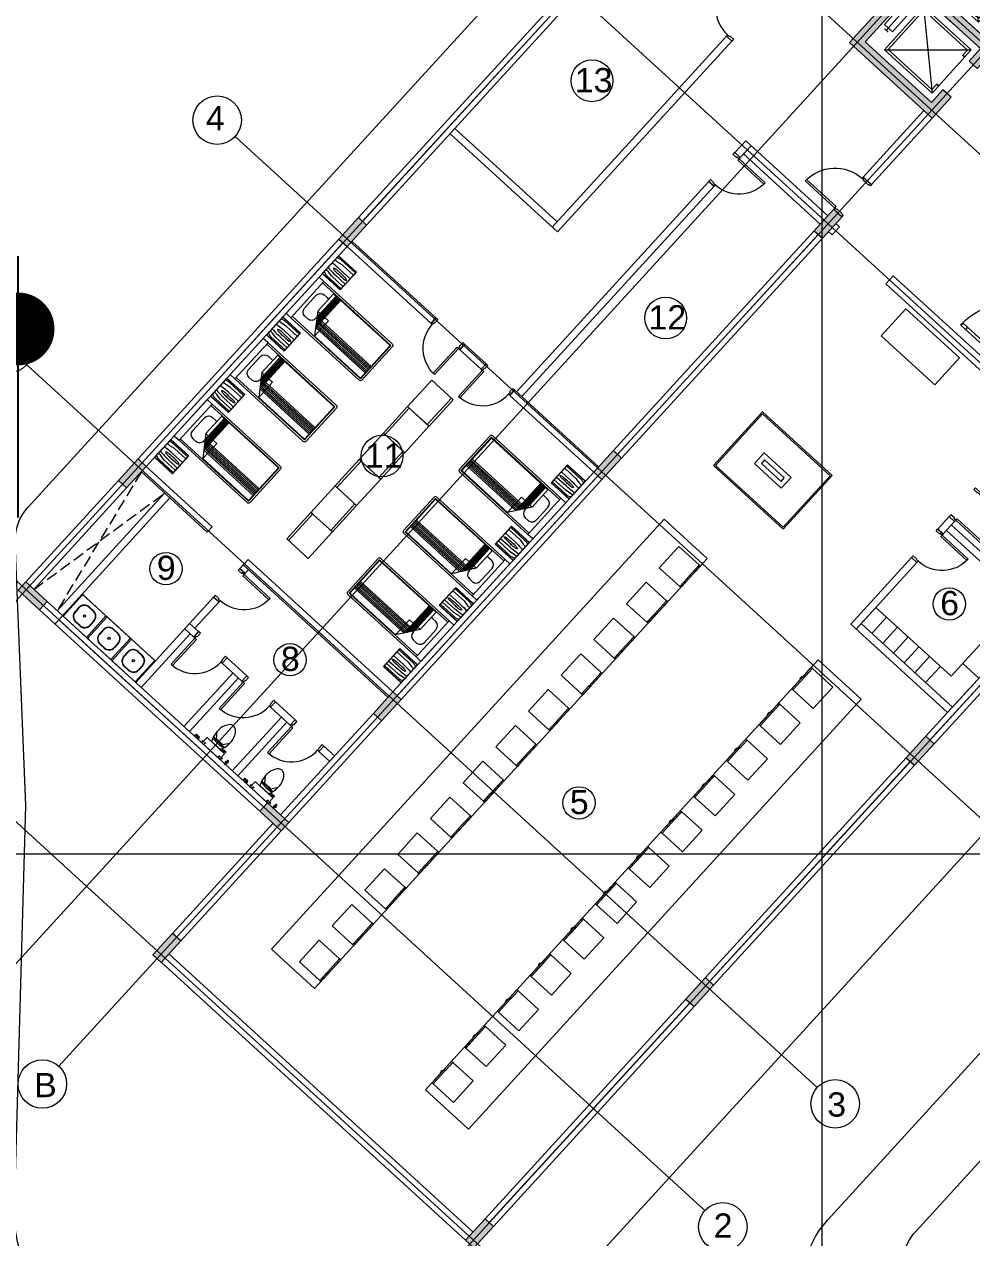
# Model space of a CAD drawing. Header units: metres. Extents: x 750 to 3116, y -341 to 1465.
# Drawn here: x 1552.07 to 1571.61, y -17.05 to 7.97 of the extents above; entities that cross this region are included whole.
import ezdxf
from ezdxf.enums import TextEntityAlignment as Align

# ---------------------------------------------------------------- set-up
doc = ezdxf.new("R2010")
doc.units = ezdxf.units.M
doc.linetypes.add('ACAD_ISO02W100', pattern=[15, 12, -3])
doc.linetypes.add('HIDDEN', pattern=[0.375, 0.25, -0.125])
for name, color, linetype, lineweight in [('A-Door', 254, 'Continuous', 5), ('Bathroom Door', 252, 'Continuous', 5), ('Bathroom fur', 252, 'Continuous', 5), ('Centre Line', 7, 'Continuous', 13), ('Column', 50, 'Continuous', 20), ('Cutout', 153, 'Continuous', 5), ('Door', 253, 'Continuous', 5), ('Furniture', 44, 'Continuous', 5), ('Glass', 254, 'Continuous', 0), ('grid', 252, 'Continuous', 5), ('GUIDE LINE', 7, 'Continuous', 5), ('Hatch', 251, 'Continuous', 5), ('Levels', 252, 'Continuous', 5), ('Main Road', 8, 'Continuous', 25), ('S-DIM', 30, 'Continuous', 13), ('Vehicular Road', 253, 'Continuous', 20), ('Wall ext', 20, 'Continuous', 18)]:
    doc.layers.add(name, color=color, linetype=linetype, lineweight=lineweight)
doc.layers.add('Text', color=7, linetype='Continuous')
doc.styles.get("Standard").update_dxf_attribs({"font": 'arial.ttf'})
doc.styles.add('TEXT-DET', font='simplex.shx', dxfattribs={"width": 0.7})
doc.dimstyles.new('ISO-25', dxfattribs={"dimtxt": 2, "dimasz": 2, "dimexe": 1.25, "dimexo": 0.625, "dimgap": 1.5, "dimtad": 1, "dimtxsty": 'Standard', "dimblk": 'DOT', "dimcen": 1.5, "dimadec": 0, "dimazin": 0, "dimtfac": 1, "dimtmove": 0, "dimatfit": 3, "dimfxl": 0, "dimarcsym": 0})

# ---------------------------------------------------------------- blocks, each defined once
blk = doc.blocks.new('Door 900')
at = {"layer": 'A-Door'}
for points in [[(29934124, 12198491), (29934164, 12198491), (29934164, 12198476), (29934239, 12198476), (29934314, 12198476), (29934314, 12198491), (29934354, 12198491), (29934354, 12198524), (29934239, 12198524), (29934124, 12198524)], [(29934164, 12197672), (29934314, 12197672), (29934314, 12197658), (29934354, 12197658), (29934354, 12197624), (29934239, 12197624), (29934124, 12197624), (29934124, 12197658), (29934164, 12197658)]]:
    blk.add_lwpolyline(points, close=True, dxfattribs=at)
blk.add_lwpolyline([(29935187, 12197658), (29934354, 12197658), (29934354, 12197698), (29935185, 12197698)], dxfattribs=at)
blk.add_arc((29934327, 12197631), 860, 1.7769, 88.2024, dxfattribs=at)
blk = doc.blocks.new('p wc')
at = {"layer": 'Bathroom fur', "ltscale": 0.35}
for p, q in [((29939889, 12241290), (29939956, 12241886)), ((29940602, 12241813), (29939956, 12241886)), ((29940534, 12241217), (29940602, 12241813)), ((29940534, 12241217), (29939889, 12241290))]:
    blk.add_line(p, q, dxfattribs=at)
at = {"layer": 'Bathroom fur'}
for p, q in [((29940332, 12241740), (29940213, 12241753)), ((29940333, 12241748), (29940214, 12241761)), ((29940048, 12241629), (29940034, 12241510)), ((29940056, 12241628), (29940042, 12241509)), ((29940444, 12241463), (29940457, 12241583)), ((29940452, 12241462), (29940465, 12241582)), ((29940166, 12241344), (29940286, 12241330)), ((29940167, 12241352), (29940287, 12241338))]:
    blk.add_line(p, q, dxfattribs=at)
blk.add_circle((29940245, 12241552), 22.5, dxfattribs=at)
for centre, radius, start, end in [((29940197, 12241612), 150, 83.5429, 173.5429), ((29940197, 12241612), 142, 83.5429, 173.5429), ((29940316, 12241599), 142, 353.5429, 83.5429), ((29940316, 12241599), 150, 353.5429, 83.5429), ((29940183, 12241493), 150, 173.5429, 263.5429), ((29940183, 12241493), 142, 173.5429, 263.5429), ((29940302, 12241479), 150, 263.5429, 353.5429), ((29940302, 12241479), 142, 263.5429, 353.5429)]:
    blk.add_arc(centre, radius, start, end, dxfattribs=at)
blk = doc.blocks.new('Water Closet')
at = {"layer": 'Bathroom fur', "linetype": 'Continuous', "lineweight": -3}
for p, q in [((1886.331, 447.871), (1886.35, 447.871)), ((1886.331, 447.851), (1886.35, 447.851)), ((1886.364, 447.861), (1886.346, 447.861)), ((1886.364, 447.861), (1886.349, 447.87)), ((1886.364, 447.861), (1886.349, 447.853)), ((1886.364, 447.861), (1886.355, 447.877)), ((1886.364, 447.861), (1886.355, 447.846)), ((1886.364, 447.861), (1886.364, 447.879)), ((1886.364, 447.861), (1886.364, 447.879)), ((1886.364, 447.861), (1886.364, 447.879)), ((1886.364, 447.861), (1886.364, 447.879)), ((1886.364, 447.861), (1886.364, 447.879)), ((1886.364, 447.861), (1886.364, 447.879)), ((1886.364, 447.861), (1886.364, 447.879)), ((1886.364, 447.861), (1886.364, 447.879)), ((1886.364, 447.861), (1886.364, 447.879)), ((1886.364, 447.861), (1886.364, 447.879)), ((1886.364, 447.861), (1886.364, 447.879)), ((1886.364, 447.861), (1886.364, 447.879)), ((1886.364, 447.861), (1886.373, 447.877)), ((1886.364, 447.861), (1886.379, 447.87)), ((1886.364, 447.861), (1886.381, 447.861)), ((1886.364, 447.861), (1886.379, 447.853)), ((1886.364, 447.861), (1886.373, 447.846)), ((1886.364, 447.861), (1886.364, 447.844)), ((1886.378, 447.871), (1886.416, 447.871)), ((1886.378, 447.851), (1886.416, 447.851)), ((1886.416, 447.851), (1886.416, 447.871))]:
    blk.add_line(p, q, dxfattribs=at)
at = {"layer": 'Bathroom fur', "linetype": 'ByBlock'}
for p, q in [((1886.152, 447.554), (1886.027, 447.644)), ((1886.152, 447.379), (1886.152, 447.554)), ((1886.217, 447.662), (1886.217, 447.713)), ((1886.239, 447.713), (1886.217, 447.713)), ((1886.217, 447.662), (1886.232, 447.625)), ((1886.232, 447.625), (1886.239, 447.625)), ((1886.239, 447.608), (1886.239, 447.713)), ((1886.239, 447.666), (1886.264, 447.666)), ((1886.239, 447.608), (1886.264, 447.608)), ((1886.256, 447.343), (1886.256, 447.59)), ((1886.264, 447.23), (1886.264, 447.703)), ((1886.407, 447.713), (1886.274, 447.713)), ((1886.39, 447.724), (1886.365, 447.724)), ((1886.365, 447.724), (1886.365, 447.715)), ((1886.39, 447.715), (1886.365, 447.715)), ((1886.387, 447.744), (1886.368, 447.744)), ((1886.368, 447.744), (1886.368, 447.724)), ((1886.387, 447.744), (1886.387, 447.724)), ((1886.39, 447.724), (1886.39, 447.715)), ((1886.416, 447.23), (1886.416, 447.703)), ((1886.152, 447.379), (1886.027, 447.288)), ((1886.407, 447.22), (1886.274, 447.22)), ((1886.365, 447.208), (1886.365, 447.218)), ((1886.39, 447.218), (1886.365, 447.218)), ((1886.39, 447.208), (1886.365, 447.208)), ((1886.368, 447.189), (1886.368, 447.208)), ((1886.387, 447.189), (1886.368, 447.189)), ((1886.387, 447.189), (1886.387, 447.208)), ((1886.39, 447.208), (1886.39, 447.218))]:
    blk.add_line(p, q, dxfattribs=at)
at = {"layer": 'Bathroom fur'}
for p, q in [((1886.356, 447.031), (1886.356, 447.081)), ((1886.366, 447.031), (1886.366, 447.081)), ((1886.416, 447.106), (1886.381, 447.106)), ((1886.416, 447.096), (1886.381, 447.096)), ((1886.416, 447.016), (1886.381, 447.016)), ((1886.416, 447.006), (1886.381, 447.006))]:
    blk.add_line(p, q, dxfattribs=at)
at = {"layer": 'Bathroom fur', "linetype": 'Continuous', "lineweight": -3}
blk.add_circle((1886.364, 447.861), 0.0175, dxfattribs=at)
at = {"layer": 'Bathroom fur', "linetype": 'ByBlock'}
for centre in [(1886.378, 447.669), (1886.378, 447.264)]:
    blk.add_circle(centre, 0.0123, dxfattribs=at)
at = {"layer": 'Bathroom fur', "linetype": 'Continuous', "lineweight": -3}
blk.add_arc((1886.331, 447.861), 0.01, 90.002, 270, dxfattribs=at)
at = {"layer": 'Bathroom fur', "linetype": 'ByBlock'}
for centre, radius, start, end in [((1885.835, 447.467), 0.119, 126.3794, 233.6206), ((1886.035, 447.208), 0.446, 109.2942, 127.2549), ((1886.017, 447.095), 0.55, 64.2321, 103.6755), ((1884.672, 447.479), 1.501, 353.4552, 5.5271), ((1885.552, 447.472), 0.65, 345.9276, 13.0204), ((1886.274, 447.703), 0.00987, 90, 180), ((1886.407, 447.703), 0.00987, 0, 90), ((1886.041, 447.728), 0.451, 232.2382, 250.1051), ((1886.017, 447.838), 0.55, 256.3245, 295.7679), ((1886.274, 447.23), 0.00987, 180, 270), ((1886.407, 447.23), 0.00987, 270, 0)]:
    blk.add_arc(centre, radius, start, end, dxfattribs=at)
at = {"layer": 'Bathroom fur'}
for centre, radius, start, end in [((1886.381, 447.081), 0.025, 90, 180), ((1886.381, 447.031), 0.025, 180, 270), ((1886.381, 447.081), 0.015, 90, 180), ((1886.381, 447.031), 0.015, 180, 270)]:
    blk.add_arc(centre, radius, start, end, dxfattribs=at)
at = {"layer": 'Bathroom fur', "style": 'TEXT-DET', "width": 0.6}
blk.add_text('1', height=0.06, dxfattribs=at).set_placement((1886.394, 447.07), align=Align.MIDDLE)
blk = doc.blocks.new('Door1')
at = {"layer": 'Bathroom Door'}
for p, q in [((1900.586, 444.886), (1899.856, 444.886)), ((1900.586, 444.846), (1899.857, 444.846))]:
    blk.add_line(p, q, dxfattribs=at)
for points in [[(1900.736, 444.921), (1900.586, 444.921), (1900.586, 444.886), (1900.636, 444.886), (1900.636, 444.871), (1900.736, 444.871), (1900.736, 444.921)], [(1900.586, 444.886), (1900.586, 444.846)], [(1900.736, 444.121), (1900.586, 444.121), (1900.586, 444.156), (1900.636, 444.156), (1900.636, 444.171), (1900.736, 444.171), (1900.736, 444.121)]]:
    blk.add_lwpolyline(points, dxfattribs=at)
blk.add_arc((1900.586, 444.886), 0.73, 180, 270, dxfattribs=at)
blk = doc.blocks.new('Bed')
at = {"layer": 'Furniture', "linetype": 'Continuous'}
for p, q in [((1878.327, 465.952), (1879.337, 465.952)), ((1878.327, 465.817), (1878.327, 465.952)), ((1879.337, 465.817), (1878.327, 465.817)), ((1878.327, 463.909), (1878.327, 465.817)), ((1878.367, 463.909), (1878.367, 465.817)), ((1879.297, 465.817), (1879.297, 463.909)), ((1879.337, 465.952), (1879.337, 465.817)), ((1879.337, 465.817), (1879.337, 463.909)), ((1878.525, 465.544), (1878.525, 465.624)), ((1878.642, 465.742), (1879.002, 465.742)), ((1879.12, 465.624), (1879.12, 465.544)), ((1878.377, 465.499), (1878.862, 465.499)), ((1878.377, 463.919), (1878.377, 465.499)), ((1878.962, 465.429), (1878.377, 465.429)), ((1878.992, 465.407), (1878.377, 465.407)), ((1879.022, 465.386), (1878.377, 465.386)), ((1879.052, 465.365), (1878.377, 465.365)), ((1879.082, 465.344), (1878.377, 465.344)), ((1879.112, 465.323), (1878.377, 465.323)), ((1879.142, 465.302), (1878.377, 465.302)), ((1878.862, 465.499), (1879.287, 465.199)), ((1878.862, 465.199), (1878.862, 465.499)), ((1878.962, 463.919), (1878.962, 465.429)), ((1879.002, 465.427), (1878.965, 465.427)), ((1878.992, 463.919), (1878.992, 465.407)), ((1879.022, 463.919), (1879.022, 465.386)), ((1879.052, 463.919), (1879.052, 465.365)), ((1879.082, 463.919), (1879.082, 465.344)), ((1879.112, 463.919), (1879.112, 465.323)), ((1879.142, 463.919), (1879.142, 465.302)), ((1879.287, 465.199), (1878.862, 465.199)), ((1879.287, 465.199), (1879.287, 463.919)), ((1879.297, 463.909), (1878.367, 463.909)), ((1879.297, 463.869), (1878.367, 463.869)), ((1879.287, 463.919), (1878.377, 463.919))]:
    blk.add_line(p, q, dxfattribs=at)
for centre, radius, start, end in [((1878.642, 465.624), 0.117, 90, 180), ((1878.642, 465.544), 0.117, 180.0006, 202.5189), ((1879.002, 465.624), 0.117, 360, 90), ((1879.002, 465.544), 0.117, 270, 0), ((1878.367, 463.909), 0.04, 180, 270), ((1879.297, 463.909), 0.04, 270, 0)]:
    blk.add_arc(centre, radius, start, end, dxfattribs=at)
blk = doc.blocks.new('Nightstand')
at = {"layer": 'Furniture'}
for p, q in [((1879.838, 464.54), (1879.838, 464.04)), ((1880.338, 464.54), (1879.838, 464.54)), ((1880.338, 464.04), (1880.338, 464.54)), ((1879.843, 464.535), (1879.843, 464.045)), ((1880.333, 464.535), (1879.843, 464.535)), ((1879.869, 464.442), (1879.871, 464.467)), ((1879.869, 464.045), (1879.869, 464.442)), ((1879.929, 464.358), (1879.951, 464.469)), ((1879.929, 464.045), (1879.929, 464.358)), ((1879.951, 464.469), (1879.951, 464.535)), ((1879.997, 464.32), (1879.991, 464.045)), ((1880.074, 464.444), (1880.068, 464.44)), ((1880.08, 464.44), (1880.074, 464.444)), ((1880.147, 464.32), (1880.147, 464.045)), ((1880.226, 464.469), (1880.226, 464.535)), ((1880.248, 464.358), (1880.226, 464.469)), ((1880.248, 464.045), (1880.248, 464.358)), ((1880.308, 464.442), (1880.305, 464.467)), ((1880.308, 464.045), (1880.308, 464.442)), ((1880.333, 464.045), (1880.333, 464.535)), ((1879.838, 464.04), (1880.338, 464.04)), ((1879.843, 464.045), (1880.333, 464.045)), ((1880.068, 464.081), (1880.074, 464.077)), ((1880.074, 464.077), (1880.08, 464.081))]:
    blk.add_line(p, q, dxfattribs=at)
for centre, radius, start, end in [((1880.021, 464.452), 0.15, 146.5657, 174.2856), ((1881.576, 464.32), 1.578, 174.0179, 180), ((1880.825, 464.399), 0.823, 170.5074, 174.0179), ((1880.715, 464.32), 0.664, 175.5997, 180), ((1880.715, 464.32), 0.664, 180, 184.4003), ((1880.395, 464.345), 0.343, 169.4757, 175.5997), ((1880.197, 464.382), 0.142, 155.8434, 169.4757), ((1879.951, 464.382), 0.142, 10.5243, 24.1566), ((1879.753, 464.345), 0.343, 4.4003, 10.5243), ((1879.433, 464.32), 0.664, 0, 4.4003), ((1879.433, 464.32), 0.664, 355.5997, 0), ((1879.315, 464.399), 0.828, 5.9821, 9.4446), ((1878.564, 464.32), 1.583, 0, 5.9821), ((1880.156, 464.452), 0.15, 5.7144, 33.4343), ((1886.298, 464.381), 6.246, 181.0259, 182.4606), ((1880.197, 464.139), 0.142, 190.5243, 204.1566), ((1879.951, 464.139), 0.142, 335.8434, 349.4757), ((1873.85, 464.381), 6.246, 357.5394, 358.9741)]:
    blk.add_arc(centre, radius, start, end, dxfattribs=at)
blk = doc.blocks.new('washing machine plan')
at = {"layer": 'Furniture'}
for p, q in [((29842118, 12199580), (29842718, 12199580)), ((29842118, 12199580), (29842118, 12199011)), ((29842718, 12199580), (29842718, 12199011)), ((29842118, 12199011), (29842121, 12199011)), ((29842118, 12199010), (29842118, 12199011)), ((29842121, 12199010), (29842118, 12199010)), ((29842118, 12198980), (29842118, 12199010)), ((29842118, 12198980), (29842151, 12198980)), ((29842121, 12199010), (29842121, 12199011)), ((29842121, 12199011), (29842128, 12199011)), ((29842128, 12199010), (29842121, 12199010)), ((29842128, 12199010), (29842128, 12199011)), ((29842128, 12199011), (29842333, 12199011)), ((29842128, 12199010), (29842333, 12199010)), ((29842151, 12198980), (29842151, 12198979)), ((29842311, 12198979), (29842151, 12198979)), ((29842311, 12198980), (29842311, 12198979)), ((29842311, 12198980), (29842343, 12198980)), ((29842333, 12199011), (29842333, 12199010)), ((29842333, 12199011), (29842343, 12199011)), ((29842343, 12199010), (29842333, 12199010)), ((29842343, 12199011), (29842343, 12199010)), ((29842343, 12199011), (29842348, 12199011)), ((29842343, 12199010), (29842343, 12198980)), ((29842343, 12198980), (29842348, 12198980)), ((29842348, 12199011), (29842348, 12199010)), ((29842348, 12199011), (29842708, 12199011)), ((29842348, 12199010), (29842708, 12199010)), ((29842348, 12199010), (29842348, 12198980)), ((29842348, 12198980), (29842387, 12198980)), ((29842387, 12198960), (29842387, 12198980)), ((29842449, 12198980), (29842387, 12198980)), ((29842387, 12198960), (29842449, 12198960)), ((29842449, 12198960), (29842449, 12198980)), ((29842718, 12198980), (29842449, 12198980)), ((29842708, 12199011), (29842716, 12199011)), ((29842708, 12199010), (29842708, 12199011)), ((29842716, 12199010), (29842708, 12199010)), ((29842716, 12199010), (29842716, 12199011)), ((29842716, 12199011), (29842718, 12199011)), ((29842718, 12199010), (29842716, 12199010)), ((29842718, 12198980), (29842718, 12199010))]:
    blk.add_line(p, q, dxfattribs=at)
blk = doc.blocks.new('dryer plan')
at = {"layer": 'Furniture'}
for p, q in [((29843637, 12199580), (29844237, 12199580)), ((29843637, 12199580), (29843637, 12199011)), ((29844237, 12199580), (29844237, 12199011)), ((29843637, 12199011), (29843640, 12199011)), ((29843637, 12199010), (29843637, 12199011)), ((29843640, 12199010), (29843637, 12199010)), ((29843637, 12198980), (29843637, 12199010)), ((29843637, 12198980), (29843670, 12198980)), ((29843640, 12199011), (29843647, 12199011)), ((29843640, 12199010), (29843640, 12199011)), ((29843647, 12199010), (29843640, 12199010)), ((29843647, 12199010), (29843647, 12199011)), ((29843647, 12199011), (29843852, 12199011)), ((29843647, 12199010), (29843852, 12199010)), ((29843670, 12198980), (29843670, 12198979)), ((29843670, 12198979), (29843830, 12198979)), ((29843830, 12198980), (29843830, 12198979)), ((29843830, 12198980), (29843862, 12198980)), ((29843852, 12199011), (29843852, 12199010)), ((29843852, 12199011), (29843862, 12199011)), ((29843862, 12199010), (29843852, 12199010)), ((29843862, 12199011), (29843862, 12199010)), ((29843862, 12199011), (29843867, 12199011)), ((29843862, 12199010), (29843862, 12198980)), ((29843862, 12198980), (29843867, 12198980)), ((29843867, 12199011), (29843867, 12199010)), ((29843867, 12199011), (29844227, 12199011)), ((29843867, 12199010), (29844227, 12199010)), ((29843867, 12199010), (29843867, 12198980)), ((29844237, 12198980), (29843867, 12198980)), ((29844227, 12199011), (29844227, 12199010)), ((29844227, 12199011), (29844235, 12199011)), ((29844227, 12199010), (29844235, 12199010)), ((29844235, 12199010), (29844235, 12199011)), ((29844235, 12199011), (29844237, 12199011)), ((29844237, 12199010), (29844235, 12199010)), ((29844237, 12198980), (29844237, 12199010))]:
    blk.add_line(p, q, dxfattribs=at)
blk = doc.blocks.new('cupboard')
at = {"layer": 'Furniture'}
blk.add_line((29868293, 12215016), (29868746, 12214623), dxfattribs=at)
for points in [[(29868293, 12215016), (29868746, 12214623), (29868263, 12214065), (29867809, 12214458), (29868293, 12215016)], [(29868225, 12214098), (29868709, 12214656), (29868746, 12214623), (29868263, 12214065), (29868225, 12214098)]]:
    blk.add_lwpolyline(points, dxfattribs=at)
blk = doc.blocks.new('lift1')
at = {"layer": 'Hatch', "transparency": 33554687}
h = blk.add_hatch(color=256, dxfattribs=at)
h.dxf.hatch_style = 1
h.paths.add_polyline_path([(29921053, 12204431), (29920354, 12203626), (29920180, 12203777), (29920729, 12204408), (29919333, 12205622), (29919104, 12205358), (29918930, 12205509), (29919310, 12205946)])
h.paths.add_polyline_path([(29920180, 12203777), (29920354, 12203626), (29919768, 12202951), (29918024, 12204467), (29918405, 12204905), (29918579, 12204754), (29918349, 12204489), (29919745, 12203276)])
at = {"lineweight": 5}
for p, q in [((29919536, 12203651), (29919330, 12205430)), ((29920333, 12204556), (29918533, 12204526)), ((29920311, 12204167), (29919926, 12203735)), ((29920353, 12204131), (29920272, 12204201)), ((29919968, 12203699), (29919886, 12203770))]:
    blk.add_line(p, q, dxfattribs=at)
for p, q in [((29919194, 12205280), (29919238, 12205241)), ((29918669, 12204676), (29918707, 12204643))]:
    blk.add_line(p, q)
for points in [[(29920333, 12204556), (29919330, 12205430), (29918533, 12204526), (29919536, 12203651)], [(29920182, 12204188), (29919887, 12203861), (29920056, 12203714), (29920350, 12204041)]]:
    blk.add_lwpolyline(points, close=True, dxfattribs=at)
blk.add_lwpolyline([(29918707, 12204643), (29918610, 12204531), (29919531, 12203728), (29920256, 12204550), (29919335, 12205353), (29919238, 12205241)], dxfattribs=at)
at = {"layer": 'Column'}
blk.add_lwpolyline([(29918930, 12205509), (29919310, 12205946), (29921053, 12204431), (29919768, 12202951), (29918024, 12204467), (29918405, 12204905), (29918579, 12204754), (29918349, 12204489), (29919745, 12203276), (29920729, 12204408), (29919333, 12205622), (29919104, 12205358), (29918930, 12205509)], dxfattribs=at)
blk = doc.blocks.new('door 1500')
at = {"layer": 'Door'}
for p, q in [((11493492.435, 4446033.785), (11493492.43, 4446033.735)), ((11493492.609, 4446033.719), (11493492.43, 4446033.735)), ((11493492.435, 4446033.785), (11493492.664, 4446033.765)), ((11493492.631, 4446033.804), (11493492.474, 4446033.818)), ((11493492.61, 4446033.734), (11493492.609, 4446033.719)), ((11493492.61, 4446033.734), (11493492.661, 4446033.729)), ((11493492.664, 4446033.765), (11493492.661, 4446033.729)), ((11493492.315, 4446032.42), (11493492.319, 4446032.471)), ((11493492.315, 4446032.42), (11493492.544, 4446032.4)), ((11493492.498, 4446032.455), (11493492.319, 4446032.471)), ((11493492.497, 4446032.441), (11493492.498, 4446032.455)), ((11493492.497, 4446032.441), (11493492.547, 4446032.436)), ((11493492.544, 4446032.4), (11493492.547, 4446032.436)), ((11493492.546, 4446032.428), (11493492.569, 4446032.426)), ((11493492.559, 4446032.438), (11493492.557, 4446032.415)), ((11493492.585, 4446032.436), (11493492.571, 4446032.437)), ((11493492.571, 4446032.437), (11493492.573, 4446032.415)), ((11493492.573, 4446032.415), (11493493.788, 4446032.308)), ((11493492.589, 4446032.476), (11493492.585, 4446032.436)), ((11493493.783, 4446032.371), (11493492.589, 4446032.476)), ((11493492.711, 4446032.465), (11493492.706, 4446032.404)), ((11493492.505, 4446032.367), (11493492.348, 4446032.381)), ((11493493.661, 4446032.382), (11493493.656, 4446032.32)), ((11493493.78, 4446032.331), (11493493.783, 4446032.371)), ((11493493.794, 4446032.33), (11493493.78, 4446032.331)), ((11493493.788, 4446032.308), (11493493.794, 4446032.33))]:
    blk.add_line(p, q, dxfattribs=at)
for points in [[(11493492.433, 4446033.847), (11493492.44, 4446033.846), (11493492.433, 4446033.767), (11493492.426, 4446033.768, -0.414214), (11493492.419, 4446033.776), (11493492.425, 4446033.84, -0.414214)], [(11493492.676, 4446033.826), (11493492.669, 4446033.826), (11493492.662, 4446033.747), (11493492.67, 4446033.747, 0.414214), (11493492.677, 4446033.753), (11493492.683, 4446033.818, 0.414214)], [(11493492.302, 4446032.353), (11493492.309, 4446032.352), (11493492.316, 4446032.438), (11493492.309, 4446032.439, 0.414214), (11493492.301, 4446032.432), (11493492.295, 4446032.361, 0.414214)], [(11493492.545, 4446032.331), (11493492.538, 4446032.332), (11493492.545, 4446032.418), (11493492.553, 4446032.418, -0.414214), (11493492.559, 4446032.41), (11493492.553, 4446032.338, -0.414214)]]:
    blk.add_lwpolyline(points, format="xyb", close=True, dxfattribs=at)
for radius in [0.00865, 0.00577]:
    blk.add_circle((11493492.558, 4446032.427), radius, dxfattribs=at)
at = {"layer": 'Door', "linetype": 'HIDDEN', "ltscale": 10}
blk.add_arc((11493492.493, 4446032.434), 1.305, 355.4248, 84.8429, dxfattribs=at)
blk = doc.blocks.new('_Dot')
at = {"color": 0, "linetype": 'ByBlock', "lineweight": -2}
blk.add_line((-0.5, 0), (-1, 0), dxfattribs=at)
at = {"color": 0, "linetype": 'ByBlock', "const_width": 0.5}
blk.add_lwpolyline([(-0.25, 0, 1), (0.25, 0, 1)], format="xyb", close=True, dxfattribs=at)
blk = doc.blocks.new('*D85')
at = {"layer": 'Defpoints', "color": 0, "transparency": 16777216}
for p in [(1543.528, 1.685), (1543.528, -3.7), (1551.941, -3.7)]:
    blk.add_point(p, dxfattribs=at)
at = {"layer": 'S-DIM', "color": 0, "lineweight": -2, "transparency": 16777216}
for p, q in [((1543.528, -2.2), (1543.528, 3.185)), ((1551.941, -2.2), (1551.941, 3.185)), ((1550.441, 1.685), (1545.028, 1.685))]:
    blk.add_line(p, q, dxfattribs=at)
at = {"layer": 'S-DIM', "color": 0, "lineweight": -2, "transparency": 16777216, "xscale": 1.5, "yscale": 1.5, "zscale": 1.5, "rotation": 180}
blk.add_blockref('_Dot', (1543.528, 1.685), dxfattribs=at)
at = {"layer": 'S-DIM', "color": 0, "lineweight": -2, "transparency": 16777216, "xscale": 1.5, "yscale": 1.5, "zscale": 1.5}
blk.add_blockref('_Dot', (1551.941, 1.685), dxfattribs=at)
at = {"layer": 'S-DIM', "color": 0, "transparency": 16777216, "insert": (1547.734, 2.886), "char_height": 1.5, "attachment_point": 5}
blk.add_mtext('8,41', dxfattribs=at)

msp = doc.modelspace()

# ---------------------------------------------------------------- hatches: boundary and pattern name
at = {"layer": 'Hatch', "transparency": 33554687}
h = msp.add_hatch(color=256, dxfattribs=at)
h.dxf.hatch_style = 1
h.paths.add_polyline_path([(1646.175, -22.696), (1646.005, -22.541), (1645.846, -22.714), (1645.755, -22.813), (1645.6, -22.983), (1645.769, -23.138)])
h.paths.add_polyline_path([(1649.318, -19.264), (1649.149, -19.108), (1648.743, -19.551), (1648.913, -19.706)])
h.paths.add_polyline_path([(1652.587, -15.695), (1652.417, -15.54), (1652.384, -15.577), (1652.292, -15.676), (1652.012, -15.982), (1652.182, -16.138)])
h.paths.add_polyline_path([(1655.856, -12.127), (1655.686, -11.971), (1655.281, -12.414), (1655.45, -12.569)])
h.paths.add_polyline_path([(1659.124, -8.558), (1658.955, -8.403), (1658.549, -8.845), (1658.719, -9.001)])
h.paths.add_polyline_path([(1661.826, -4.721), (1661.67, -4.89), (1662.113, -5.296), (1662.268, -5.126)])
h.paths.add_polyline_path([(1657.785, -1.019), (1657.629, -1.189), (1658.072, -1.594), (1658.227, -1.425)])
h.paths.add_polyline_path([(1654.516, -4.588), (1654.361, -4.757), (1654.471, -4.859), (1654.803, -5.163), (1654.958, -4.993)])
h.paths.add_polyline_path([(1652.746, -2.967), (1652.591, -3.136), (1653.033, -3.542), (1653.189, -3.372)])
h.paths.add_polyline_path([(1651.542, -8.175), (1651.372, -8.02), (1650.967, -8.462), (1651.137, -8.618)])
h.paths.add_polyline_path([(1650.045, -6.804), (1649.875, -6.649), (1649.47, -7.091), (1649.64, -7.247)])
h.paths.add_polyline_path([(1647.979, -11.725), (1647.823, -11.895), (1647.934, -11.996), (1648.266, -12.3), (1648.421, -12.13)])
h.paths.add_polyline_path([(1646.541, -10.408), (1646.209, -10.104), (1646.053, -10.273), (1646.496, -10.679), (1646.651, -10.509)])
h.paths.add_polyline_path([(1645.004, -15.312), (1644.835, -15.157), (1644.43, -15.599), (1644.599, -15.755)])
h.paths.add_polyline_path([(1643.632, -13.805), (1643.463, -13.649), (1643.058, -14.092), (1643.227, -14.247)])
h.paths.add_polyline_path([(1641.441, -18.862), (1641.286, -19.032), (1641.728, -19.437), (1641.884, -19.267)])
h.paths.add_polyline_path([(1640.114, -17.646), (1639.944, -17.491), (1639.539, -17.933), (1639.709, -18.089)])
h.paths.add_polyline_path([(1636.735, -21.113), (1636.403, -20.809), (1636.247, -20.979), (1636.69, -21.384), (1636.845, -21.215)])
h.paths.add_polyline_path([(1631.152, -15.498), (1630.982, -15.342), (1630.577, -15.785), (1630.746, -15.94)])
h.paths.add_polyline_path([(1634.17, -12.202), (1634.001, -12.047), (1633.595, -12.489), (1633.765, -12.645)])
h.paths.add_polyline_path([(1637.689, -8.361), (1637.519, -8.205), (1637.114, -8.648), (1637.284, -8.803)])
h.paths.add_polyline_path([(1640.833, -4.929), (1640.663, -4.773), (1640.258, -5.216), (1640.427, -5.371), (1640.461, -5.334), (1640.552, -5.235)])
h.paths.add_polyline_path([(1644.101, -1.36), (1643.932, -1.205), (1643.527, -1.647), (1643.696, -1.803)])
h.paths.add_polyline_path([(1646.999, 1.803), (1647.09, 1.902), (1647.245, 2.072), (1647.076, 2.227), (1646.67, 1.785), (1646.84, 1.63)])
h.paths.add_polyline_path([(1636.008, -0.76), (1635.839, -0.605), (1635.433, -1.047), (1635.603, -1.203)])
h.paths.add_polyline_path([(1631.525, 3.346), (1631.369, 3.177), (1631.48, 3.075), (1631.812, 2.772), (1631.967, 2.941)])
h.paths.add_polyline_path([(1628.676, -0.105), (1628.506, 0.051), (1628.101, -0.392), (1628.27, -0.547)])
h.paths.add_polyline_path([(1632.989, -4.056), (1632.82, -3.901), (1632.415, -4.343), (1632.584, -4.498)])
h.paths.add_polyline_path([(1629.471, -7.897), (1629.301, -7.742), (1628.896, -8.184), (1629.066, -8.34)])
h.paths.add_polyline_path([(1624.987, -3.791), (1624.832, -3.96), (1625.274, -4.366), (1625.43, -4.196)])
h.paths.add_polyline_path([(1626.327, -11.329), (1626.157, -11.174), (1626.124, -11.211), (1626.032, -11.311), (1625.752, -11.617), (1625.922, -11.772)])
h.paths.add_polyline_path([(1621.719, -7.359), (1621.563, -7.529), (1621.674, -7.63), (1622.006, -7.934), (1622.161, -7.764)])
h.paths.add_polyline_path([(1619.949, -5.738), (1619.794, -5.908), (1620.236, -6.313), (1620.391, -6.143), (1620.281, -6.042)])
h.paths.add_polyline_path([(1623.218, -2.17), (1623.062, -2.339), (1623.505, -2.744), (1623.66, -2.575)])
h.paths.add_polyline_path([(1626.486, 1.399), (1626.331, 1.229), (1626.773, 0.824), (1626.929, 0.994)])
h.paths.add_polyline_path([(1622.117, 5.401), (1621.962, 5.231), (1622.404, 4.826), (1622.56, 4.996)])
h.paths.add_polyline_path([(1619.143, 1.814), (1618.973, 1.969), (1618.568, 1.526), (1618.738, 1.371)])
h.paths.add_polyline_path([(1615.874, -1.755), (1615.705, -1.6), (1615.299, -2.042), (1615.469, -2.197)])
h.paths.add_polyline_path([(1612.731, -5.187), (1612.561, -5.032), (1612.156, -5.474), (1612.325, -5.63)])
h.paths.add_polyline_path([(1617.373, -9.439), (1617.203, -9.284), (1616.798, -9.726), (1616.967, -9.882)])
h.paths.add_polyline_path([(1618.745, -10.947), (1618.575, -10.791), (1618.17, -11.234), (1618.339, -11.389)])
h.paths.add_polyline_path([(1623.058, -14.898), (1622.889, -14.743), (1622.483, -15.185), (1622.653, -15.34)])
h.paths.add_polyline_path([(1619.915, -18.33), (1619.745, -18.175), (1619.34, -18.617), (1619.509, -18.773)])
h.paths.add_polyline_path([(1615.181, -14.496), (1615.026, -14.666), (1615.468, -15.071), (1615.624, -14.902)])
h.paths.add_polyline_path([(1613.411, -12.875), (1613.256, -13.045), (1613.699, -13.45), (1613.854, -13.28)])
h.paths.add_polyline_path([(1609.042, -8.873), (1608.887, -9.043), (1609.329, -9.448), (1609.485, -9.278)])
h.paths.add_polyline_path([(1610.143, -16.444), (1609.987, -16.613), (1610.43, -17.019), (1610.585, -16.849)])
h.paths.add_polyline_path([(1607.566, -20.145), (1607.397, -19.989), (1606.992, -20.432), (1607.161, -20.587)])
h.paths.add_polyline_path([(1602.924, -15.893), (1602.755, -15.737), (1602.35, -16.18), (1602.519, -16.335)])
h.paths.add_polyline_path([(1604.823, -4.506), (1604.653, -4.351), (1604.495, -4.524), (1604.403, -4.624), (1604.248, -4.794), (1604.418, -4.949)])
h.paths.add_polyline_path([(1607.842, -1.211), (1607.672, -1.055), (1607.267, -1.498), (1607.436, -1.653)])
h.paths.add_polyline_path([(1603.528, 2.741), (1603.358, 2.896), (1602.953, 2.453), (1603.123, 2.298)])
h.paths.add_polyline_path([(1600.09, -0.673), (1599.934, -0.842), (1600.377, -1.247), (1600.532, -1.078)])
h.paths.add_polyline_path([(1602.031, 4.112), (1601.861, 4.267), (1601.456, 3.825), (1601.626, 3.669)])
h.paths.add_polyline_path([(1596.087, 9.556), (1595.918, 9.711), (1595.513, 9.269), (1595.682, 9.113)])
h.paths.add_polyline_path([(1592.944, 6.124), (1592.774, 6.279), (1592.369, 5.837), (1592.538, 5.681)])
h.paths.add_polyline_path([(1598.32, 0.948), (1598.164, 0.779), (1598.607, 0.374), (1598.762, 0.543)])
h.paths.add_polyline_path([(1595.619, -2.889), (1595.449, -2.734), (1595.044, -3.176), (1595.213, -3.331)])
h.paths.add_polyline_path([(1589.675, 2.555), (1589.505, 2.711), (1589.1, 2.268), (1589.27, 2.113)])
h.paths.add_polyline_path([(1586.406, -1.013), (1586.237, -0.858), (1585.831, -1.3), (1586.001, -1.456)])
h.paths.add_polyline_path([(1592.225, -6.594), (1591.782, -6.189), (1591.627, -6.358), (1592.07, -6.763)])
h.paths.add_polyline_path([(1593.995, -8.215), (1593.552, -7.81), (1593.397, -7.979), (1593.839, -8.385)])
h.paths.add_polyline_path([(1596.821, -4.241), (1596.666, -4.411), (1597.108, -4.816), (1597.263, -4.646)])
h.paths.add_polyline_path([(1601.304, -8.348), (1601.135, -8.193), (1600.729, -8.635), (1600.899, -8.79)])
h.paths.add_polyline_path([(1598.161, -11.78), (1597.991, -11.625), (1597.586, -12.067), (1597.755, -12.222)])
h.paths.add_polyline_path([(1594.892, -15.349), (1594.722, -15.193), (1594.317, -15.636), (1594.487, -15.791)])
h.paths.add_polyline_path([(1590.578, -11.397), (1590.408, -11.242), (1590.003, -11.684), (1590.173, -11.84)])
h.paths.add_polyline_path([(1589.081, -10.026), (1588.912, -9.871), (1588.506, -10.313), (1588.676, -10.468)])
h.paths.add_polyline_path([(1583.138, -4.582), (1582.968, -4.427), (1582.563, -4.869), (1582.732, -5.024)])
h.paths.add_polyline_path([(1579.869, -8.15), (1579.699, -7.995), (1579.294, -8.437), (1579.464, -8.593)])
h.paths.add_polyline_path([(1585.245, -13.326), (1585.09, -13.495), (1585.532, -13.901), (1585.687, -13.731)])
h.paths.add_polyline_path([(1587.015, -14.947), (1586.859, -15.116), (1587.302, -15.522), (1587.457, -15.352)])
h.paths.add_polyline_path([(1582.669, -17.027), (1582.499, -16.871), (1582.094, -17.314), (1582.263, -17.469)])
h.paths.add_polyline_path([(1576.725, -11.582), (1576.556, -11.427), (1576.15, -11.87), (1576.32, -12.025)])
h.paths.add_polyline_path([(1591.748, -18.781), (1591.579, -18.625), (1591.42, -18.799), (1591.329, -18.898), (1591.173, -19.068), (1591.343, -19.223)])
h.paths.add_polyline_path([(1561.743, -16.815), (1561.574, -16.66), (1561.169, -17.103), (1561.339, -17.258)])
h.paths.add_polyline_path([(1566.286, -11.843), (1566.116, -11.688), (1565.712, -12.131), (1565.882, -12.286)])
h.paths.add_polyline_path([(1570.833, -6.867), (1570.663, -6.712), (1570.258, -7.155), (1570.428, -7.31)])
h.paths.add_polyline_path([(1575.254, -2.028), (1574.811, -1.623), (1574.656, -1.793), (1575.099, -2.198)])
h.paths.add_polyline_path([(1579.283, 3.271), (1579.128, 3.101), (1579.571, 2.697), (1579.726, 2.867)])
h.paths.add_polyline_path([(1568.934, 3.997), (1568.764, 4.152), (1568.36, 3.709), (1568.529, 3.554)])
h.paths.add_polyline_path([(1564.388, -0.979), (1564.218, -0.823), (1563.813, -1.266), (1563.983, -1.422)])
h.paths.add_polyline_path([(1559.841, -5.954), (1559.672, -5.799), (1559.267, -6.242), (1559.437, -6.397)])
h.paths.add_polyline_path([(1557.524, -8.49), (1557.211, -8.203), (1557.211, -8.203), (1557.196, -8.19), (1557.081, -8.085), (1556.926, -8.255), (1557.369, -8.66)])
h.paths.add_polyline_path([(1555.295, -10.93), (1555.125, -10.775), (1554.721, -11.218), (1554.89, -11.373)])
h.paths.add_polyline_path([(1552.096, -3.53), (1551.941, -3.7), (1551.941, -3.7), (1552.384, -4.105), (1552.539, -3.935)])
h.paths.add_polyline_path([(1554.583, -1.15), (1554.413, -0.994), (1554.008, -1.437), (1554.178, -1.592)])
h.paths.add_polyline_path([(1559.129, 3.826), (1558.959, 3.981), (1558.555, 3.538), (1558.724, 3.383)])
h.paths.add_polyline_path([(1563.675, 8.802), (1563.506, 8.957), (1563.101, 8.514), (1563.271, 8.359)])
h.paths.add_polyline_path([(1567.853, 13.715), (1567.698, 13.545), (1568.141, 13.141), (1568.296, 13.31)])

# ---------------------------------------------------------------- linework, layer by layer
at = {"layer": 'Centre Line', "color": 30, "true_color": 0xf26722}
for p, q in [((1547.521, -8.708), (1569.961, 15.852)), ((1564.391, 14.38), (1580.697, -0.519)), ((1563.224, 13.102), (1579.53, -1.796)), ((1551.244, -12.11), (1573.684, 12.45)), ((1552.779, -13.513), (1575.22, 11.047)), ((1561.085, 10.762), (1577.391, -4.137)), ((1556.414, 5.65), (1572.72, -9.249)), ((1559.224, -19.402), (1581.665, 5.159)), ((1552.117, 0.947), (1568.424, -13.952)), ((1549.8, -1.589), (1566.107, -16.487)), ((1547.325, -4.298), (1563.631, -19.197))]:
    msp.add_line(p, q, dxfattribs=at)
for centre in [(1556.045, 5.988), (1551.749, 1.285), (1552.441, -13.882), (1568.792, -14.289), (1566.475, -16.825)]:
    msp.add_circle(centre, 0.5, dxfattribs=at)
at = {"layer": 'Column', "color": 252, "true_color": 0x939598}
for points in [[(1568.36, 3.709), (1568.529, 3.554), (1568.934, 3.997), (1568.764, 4.152), (1568.36, 3.709)], [(1558.555, 3.538), (1558.724, 3.383), (1559.129, 3.826), (1558.959, 3.981), (1558.555, 3.538)], [(1554.008, -1.437), (1554.178, -1.592), (1554.583, -1.15), (1554.413, -0.994), (1554.008, -1.437)], [(1563.813, -1.266), (1563.983, -1.422), (1564.388, -0.979), (1564.218, -0.823), (1563.813, -1.266)], [(1552.384, -4.105), (1552.539, -3.935), (1552.096, -3.53), (1551.941, -3.7), (1552.384, -4.105)], [(1559.267, -6.242), (1559.437, -6.397), (1559.841, -5.954), (1559.672, -5.799), (1559.267, -6.242)], [(1570.258, -7.155), (1570.428, -7.31), (1570.833, -6.867), (1570.663, -6.712), (1570.258, -7.155)], [(1557.369, -8.66), (1557.524, -8.49), (1557.081, -8.085), (1556.926, -8.255), (1557.369, -8.66)], [(1554.721, -11.218), (1554.89, -11.373), (1555.295, -10.93), (1555.125, -10.775), (1554.721, -11.218)], [(1565.712, -12.131), (1565.882, -12.286), (1566.286, -11.843), (1566.116, -11.688), (1565.712, -12.131)], [(1561.169, -17.103), (1561.339, -17.258), (1561.743, -16.815), (1561.574, -16.66), (1561.169, -17.103)]]:
    msp.add_lwpolyline(points, dxfattribs=at)
at = {"layer": 'Cutout', "color": 252, "linetype": 'ACAD_ISO02W100', "ltscale": 0.02, "true_color": 0x939598}
for p, q in [((1554.482, -1.26), (1552.746, -4.124)), ((1552.266, -3.685), (1554.961, -1.699))]:
    msp.add_line(p, q, dxfattribs=at)
at = {"layer": 'Furniture', "color": 252, "true_color": 0x939598}
for p, q in [((1569.855, -4.26), (1569.552, -4.593)), ((1570.077, -4.463), (1569.773, -4.795)), ((1570.298, -4.665), (1569.995, -4.997)), ((1570.52, -4.868), (1570.216, -5.2)), ((1570.741, -5.07), (1570.437, -5.402)), ((1571.423, -5.213), (1571.756, -5.516)), ((1570.962, -5.272), (1570.659, -5.605))]:
    msp.add_line(p, q, dxfattribs=at)
for points in [[(1570.849, 0.534), (1571.355, 1.088), (1570.248, 2.099), (1569.742, 1.546), (1570.849, 0.534)], [(1567.293, -0.023), (1566.281, -1.13), (1567.721, -2.446), (1568.732, -1.338), (1567.293, -0.023)], [(1569.634, -4.058), (1569.33, -4.39), (1571.213, -6.11), (1572.97, -4.187), (1572.638, -3.884), (1571.184, -5.475), (1569.634, -4.058)]]:
    msp.add_lwpolyline(points, dxfattribs=at)
for points in [[(1567.295, -0.065), (1566.323, -1.128), (1567.719, -2.403), (1568.69, -1.34)], [(1567.331, -0.871), (1567.129, -1.092), (1567.682, -1.598), (1567.885, -1.376)], [(1567.337, -1.012), (1567.27, -1.086), (1567.676, -1.457), (1567.743, -1.383)]]:
    msp.add_lwpolyline(points, close=True, dxfattribs=at)
at = {"layer": 'Glass', "color": 252, "true_color": 0x939598}
for p, q in [((1559.044, 3.904), (1563.186, 8.437)), ((1568.444, 3.632), (1564.303, -0.901)), ((1554.498, -1.072), (1558.639, 3.461)), ((1563.898, -1.344), (1559.757, -5.877)), ((1552.779, -4.31), (1557.004, -8.17)), ((1554.971, -11.284), (1561.246, -17.018))]:
    msp.add_line(p, q, dxfattribs=at)
at = {"layer": 'Glass', "color": 252, "ltscale": 40, "true_color": 0x939598}
for p, q in [((1570.748, -6.79), (1575.014, -2.12)), ((1566.201, -11.765), (1570.343, -7.233)), ((1561.658, -16.737), (1565.797, -12.208))]:
    msp.add_line(p, q, dxfattribs=at)
at = {"layer": 'grid', "color": 252}
for points in [[(1568.528, -84.133), (1568.528, 115.867)], [(1493.528, -9.133), (1743.528, -9.133)]]:
    msp.add_lwpolyline(points, dxfattribs=at)
at = {"layer": 'GUIDE LINE', "color": 252, "true_color": 0x939598}
for centre, radius in [((1563.776, 6.801), 0.431), ((1565.297, 1.91), 0.431), ((1559.447, -0.935), 0.431), ((1554.99, -3.258), 0.333), ((1571.147, -3.985), 0.333), ((1557.549, -5.135), 0.333), ((1563.509, -8.085), 0.333)]:
    msp.add_circle(centre, radius, dxfattribs=at)
at = {"layer": 'Levels', "color": 252, "true_color": 0x939598}
msp.add_line((1553.261, -3.782), (1554.769, -5.16), dxfattribs=at)
for points in [[(1565.269, -2.238), (1557.168, -11.104), (1558.054, -11.913), (1566.155, -3.047), (1565.269, -2.238)], [(1568.444, -5.138), (1560.342, -14.004), (1561.228, -14.814), (1569.33, -5.948), (1568.444, -5.138)]]:
    msp.add_lwpolyline(points, dxfattribs=at)
at = {"layer": 'Main Road', "color": 252, "true_color": 0x939598}
msp.add_lwpolyline([(1547.786, 43.942, -0.414009), (1550.114, 41.283), (1548.248, 13.023), (1549.097, -8.16), (1548.865, -16.398, 0.404452), (1554.023, -22.042), (1577.549, -23.495), (1623.99, -24.386), (1693.189, -33.103, -0.393917), (1694.499, -34.674), (1691.751, -84.133)], format="xyb", dxfattribs=at)
at = {"layer": 'Vehicular Road', "color": 252, "lineweight": 20, "true_color": 0x939598}
for points in [[(1588.849, 9.886), (1562.619, -18.822, -0.226809), (1561.019, -19.469), (1554.208, -19.048, -0.404452), (1551.863, -16.482), (1552.099, -8.142), (1551.881, -2.712, -0.197614), (1552.142, -1.997), (1564.143, 11.138)], [(1670.001, -1.131), (1649.151, -23.894, -0.243266), (1647.857, -24.369), (1624.206, -21.39), (1577.67, -20.497), (1569.995, -20.023, -0.630246), (1568.642, -16.678), (1593.546, 10.579)]]:
    msp.add_lwpolyline(points, format="xyb", dxfattribs=at)
msp.add_lwpolyline([(1579.178, -19.087), (1571.131, -18.59, -0.630246), (1570.454, -16.918), (1573.873, -13.176, -0.414577), (1575.287, -13.113), (1579.915, -17.352, -0.707023)], format="xyb", close=True, dxfattribs=at)
at = {"layer": 'Wall ext', "color": 252, "true_color": 0x939598}
for p, q in [((1558.959, 3.981), (1563.101, 8.514)), ((1559.129, 3.826), (1563.271, 8.359)), ((1566.548, 7.721), (1562.953, 3.786)), ((1566.659, 7.62), (1563.064, 3.685)), ((1566.659, 7.62), (1566.548, 7.721)), ((1570.623, 6.186), (1569.371, 4.817)), ((1570.792, 6.031), (1569.541, 4.662)), ((1563.054, 3.897), (1560.95, 5.819)), ((1563.064, 3.685), (1560.849, 5.709)), ((1566.947, 5.563), (1566.724, 5.319)), ((1566.947, 5.563), (1568.64, 4.016)), ((1566.724, 5.319), (1566.835, 5.218)), ((1567.057, 5.461), (1566.835, 5.218)), ((1566.902, 5.292), (1568.484, 3.846)), ((1569.371, 4.817), (1569.541, 4.662)), ((1566.184, 4.728), (1562.222, 0.391)), ((1566.295, 4.627), (1562.332, 0.29)), ((1566.184, 4.728), (1566.295, 4.627)), ((1568.883, 3.793), (1568.728, 3.623)), ((1568.809, 3.861), (1568.883, 3.793)), ((1554.413, -0.994), (1558.555, 3.538)), ((1568.36, 3.709), (1564.218, -0.823)), ((1568.529, 3.554), (1564.388, -0.979)), ((1568.654, 3.691), (1568.728, 3.623)), ((1554.583, -1.15), (1558.724, 3.383)), ((1560.457, 1.8), (1558.724, 3.383)), ((1560.558, 1.911), (1558.826, 3.494)), ((1569.991, 2.781), (1569.835, 2.612)), ((1574.811, -1.623), (1569.991, 2.781)), ((1574.656, -1.793), (1569.835, 2.612)), ((1560.457, 1.8), (1560.558, 1.911)), ((1561.047, 1.261), (1561.149, 1.372)), ((1561.49, 0.856), (1561.047, 1.261)), ((1561.591, 0.967), (1561.149, 1.372)), ((1561.49, 0.856), (1561.591, 0.967)), ((1562.081, 0.316), (1562.182, 0.427)), ((1563.813, -1.266), (1562.081, 0.316)), ((1563.914, -1.156), (1562.182, 0.427)), ((1554.583, -1.15), (1555.943, -2.393)), ((1552.096, -3.53), (1554.008, -1.437)), ((1554.482, -1.26), (1555.842, -2.504)), ((1563.813, -1.266), (1559.672, -5.799)), ((1563.983, -1.422), (1559.841, -5.954)), ((1552.266, -3.685), (1554.178, -1.592)), ((1552.746, -4.124), (1554.961, -1.699)), ((1552.701, -4.395), (1555.072, -1.8)), ((1570.909, -2.44), (1571.145, -2.181)), ((1571.145, -2.181), (1571.256, -2.283)), ((1555.943, -2.393), (1555.842, -2.504)), ((1570.909, -2.44), (1571.02, -2.541)), ((1571.02, -2.541), (1571.256, -2.283)), ((1571.087, -2.467), (1572.97, -4.187)), ((1571.188, -2.356), (1573.071, -4.077)), ((1556.682, -3.067), (1556.513, -3.252)), ((1556.513, -3.252), (1556.624, -3.353)), ((1556.581, -3.178), (1559.57, -5.91)), ((1556.682, -3.067), (1559.672, -5.799)), ((1569.118, -4.4), (1570.369, -3.03)), ((1569.229, -4.501), (1570.48, -3.132)), ((1570.369, -3.03), (1570.48, -3.132)), ((1556.691, -3.279), (1556.624, -3.353)), ((1552.111, -3.855), (1552.111, -3.855)), ((1552.539, -3.935), (1557.081, -8.085)), ((1555.973, -3.843), (1554.365, -5.603)), ((1556.084, -3.944), (1555.588, -4.486)), ((1555.973, -3.843), (1556.084, -3.944)), ((1552.384, -4.105), (1556.926, -8.255)), ((1555.377, -4.496), (1555.561, -4.664)), ((1555.478, -4.385), (1555.662, -4.554)), ((1569.118, -4.4), (1571.111, -6.221)), ((1569.33, -4.39), (1571.213, -6.11)), ((1555.487, -4.597), (1554.475, -5.704)), ((1555.662, -4.554), (1555.561, -4.664)), ((1556.253, -5.093), (1556.152, -5.204)), ((1556.152, -5.204), (1556.558, -5.575)), ((1556.253, -5.093), (1556.659, -5.464)), ((1556.373, -5.406), (1555.361, -6.514)), ((1556.659, -5.464), (1556.558, -5.575)), ((1556.484, -5.508), (1555.472, -6.615)), ((1557.249, -6.004), (1557.148, -6.115)), ((1557.148, -6.115), (1557.554, -6.486)), ((1557.249, -6.004), (1557.656, -6.375)), ((1559.267, -6.242), (1557.355, -8.335)), ((1557.37, -6.317), (1556.358, -7.424)), ((1557.481, -6.418), (1556.469, -7.526)), ((1559.437, -6.397), (1557.524, -8.49)), ((1557.656, -6.375), (1557.554, -6.486)), ((1558.246, -6.915), (1558.145, -7.025)), ((1558.246, -6.915), (1558.468, -7.117)), ((1558.145, -7.025), (1558.366, -7.228)), ((1557.199, -8.505), (1555.125, -10.775)), ((1557.369, -8.66), (1555.295, -10.93)), ((1555.049, -11.2), (1561.324, -16.933)), ((1554.894, -11.369), (1561.169, -17.103))]:
    msp.add_line(p, q, dxfattribs=at)
at = {"layer": 'Wall ext', "color": 252, "ltscale": 40, "true_color": 0x939598}
for p, q in [((1570.663, -6.712), (1574.929, -2.043)), ((1570.833, -6.867), (1575.099, -2.198)), ((1566.116, -11.688), (1570.258, -7.155)), ((1566.286, -11.843), (1570.428, -7.31)), ((1561.574, -16.66), (1565.712, -12.131)), ((1561.743, -16.815), (1565.882, -12.286))]:
    msp.add_line(p, q, dxfattribs=at)

# ---------------------------------------------------------------- block references
at = {"color": 252, "true_color": 0x939598, "yscale": 0.001, "zscale": 0.001}
for name, p, xscale, rotation in [('lift1', (10263.653, 31130.805), -0.001, 96.58677321057203), ('lift1', (-7121.284, -31114.46), -0.001, 276.5867732105721), ('dryer plan', (-9559.054, -30264.175), 0.001, 47.58214843859718), ('dryer plan', (-9559.728, -30264.913), 0.001, 47.58214843859718), ('dryer plan', (-9560.403, -30265.652), 0.001, 47.58214843859718), ('dryer plan', (-9561.078, -30266.39), 0.001, 47.58214843859718), ('washing machine plan', (12691.94, 30254.115), 0.001, 227.5821484385613), ('dryer plan', (-9561.752, -30267.128), 0.001, 47.58214843859718), ('washing machine plan', (12691.265, 30253.377), 0.001, 227.5821484385613), ('dryer plan', (-9562.427, -30267.866), 0.001, 47.58214843859718), ('washing machine plan', (12690.591, 30252.639), 0.001, 227.5821484385613), ('dryer plan', (-9563.101, -30268.604), 0.001, 47.58214843859718), ('washing machine plan', (12689.916, 30251.901), 0.001, 227.5821484385613), ('dryer plan', (-9563.776, -30269.343), 0.001, 47.58214843859718), ('washing machine plan', (12689.242, 30251.162), 0.001, 227.5821484385613), ('dryer plan', (-9564.45, -30270.081), 0.001, 47.58214843859718), ('washing machine plan', (12688.567, 30250.424), 0.001, 227.5821484385613), ('dryer plan', (-9565.125, -30270.819), 0.001, 47.58214843859718), ('washing machine plan', (12687.893, 30249.686), 0.001, 227.5821484385613), ('dryer plan', (-9565.799, -30271.557), 0.001, 47.58214843859718), ('washing machine plan', (12687.218, 30248.948), 0.001, 227.5821484385613), ('dryer plan', (-9566.474, -30272.296), 0.001, 47.58214843859718), ('washing machine plan', (12686.544, 30248.209), 0.001, 227.5821484385613), ('washing machine plan', (12685.869, 30247.471), 0.001, 227.5821484385613), ('washing machine plan', (12685.195, 30246.733), 0.001, 227.5821484385613), ('washing machine plan', (12684.52, 30245.995), 0.001, 227.5821484385613)]:
    msp.add_blockref(name, p, dxfattribs=dict(at, xscale=xscale, rotation=rotation))
at = {"color": 252, "true_color": 0x939598}
for name, p, rotation in [('Nightstand', (633.147, -1698.303), 47.58214845397324), ('Nightstand', (631.994, -1699.565), 47.58214845397324), ('Nightstand', (630.841, -1700.828), 47.58214845397324), ('Bed', (2486.243, 1699.068), 227.5821484227018), ('Nightstand', (629.687, -1702.09), 47.58214845397324), ('Bed', (2485.089, 1697.806), 227.5821484227018), ('Bed', (2483.936, 1696.543), 227.5821484227018)]:
    msp.add_blockref(name, p, dxfattribs=dict(at, rotation=rotation))
at = {"color": 252, "true_color": 0x939598, "xscale": -1}
for name, p, rotation in [('Bed', (3169.127, 1075.119), 47.58214845399562), ('Bed', (3167.974, 1073.856), 47.58214845399562), ('Bed', (3166.82, 1072.594), 47.58214845399562), ('Nightstand', (-47.652, -1076.258), 227.5821484227243), ('Nightstand', (-48.806, -1077.521), 227.5821484227243), ('Nightstand', (-49.959, -1078.783), 227.5821484227243), ('Nightstand', (-51.113, -1080.045), 227.5821484227243)]:
    msp.add_blockref(name, p, dxfattribs=dict(at, rotation=rotation))
at = {"layer": 'A-Door', "color": 252, "true_color": 0x939598, "xscale": -0.001, "yscale": 0.001, "zscale": 0.001, "rotation": 317.510969639692}
msp.add_blockref('Door 900', (15403.684, -29209.588), dxfattribs=at)
at = {"layer": 'Bathroom Door', "color": 252, "true_color": 0x939598}
for p, rotation in [((-136.124, 961.858), 317.5821484393547), ((605.829, -1701.17), 47.51096963990266), ((3274.468, -955.829), 137.5821484392674), ((599.9, -1706.69), 47.51096963990266), ((600.896, -1707.601), 47.51096963990266), ((601.893, -1708.511), 47.51096963990266)]:
    msp.add_blockref('Door1', p, dxfattribs=dict(at, rotation=rotation))
at = {"layer": 'Bathroom Door', "color": 252, "true_color": 0x939598, "xscale": -1}
for p, rotation in [((2669.82, -1605.249), 317.5821484378649), ((-48.048, -1103.724), 227.6533272367949), ((2674.005, -1613.008), 317.5821484383624), ((2659.609, -1613.82), 317.5821484541863)]:
    msp.add_blockref('Door1', p, dxfattribs=dict(at, rotation=rotation))
at = {"layer": 'Bathroom fur', "color": 252, "true_color": 0x939598, "xscale": 0.001, "yscale": 0.001, "zscale": 0.001, "rotation": 324.0393356632398}
for p in [(-29869.536, 7669.007), (-29869.033, 7668.548), (-29868.53, 7668.088)]:
    msp.add_blockref('p wc', p, dxfattribs=at)
at = {"layer": 'Bathroom fur', "color": 252, "true_color": 0x939598, "rotation": 227.5821484225189}
for p in [(2498.024, 1687.449), (2499.021, 1686.538)]:
    msp.add_blockref('Water Closet', p, dxfattribs=at)
at = {"layer": 'Furniture', "color": 252, "true_color": 0x939598, "xscale": -1, "rotation": 312.4803481894613}
msp.add_blockref('door 1500', (4484567.43, -11479124.91), dxfattribs=at)
at = {"layer": 'Furniture', "color": 252, "true_color": 0x939598, "yscale": 0.001, "zscale": 0.001}
for p, xscale, rotation in [((-28616.073, -11431.682), 0.001, 358.5063448676265), ((-7109.238, -31083.413), -0.001, 276.6579520094726), ((-28617.069, -11432.772), 0.001, 358.5063448676265), ((-7110.234, -31084.503), -0.001, 276.6579520094726), ((-28618.065, -11433.862), 0.001, 358.5063448676265), ((-7111.23, -31085.593), -0.001, 276.6579520094726)]:
    msp.add_blockref('cupboard', p, dxfattribs=dict(at, xscale=xscale, rotation=rotation))

# ---------------------------------------------------------------- texts
at = {"layer": 'Text', "color": 30, "true_color": 0xf26722, "char_height": 0.5, "attachment_point": 1}
for s, width, insert in [('13', 3.12418, (1563.423, 7.064)), ('4', 0.83687, (1555.812, 6.278)), ('12', 3.12418, (1564.944, 2.174)), ('11', 3.12418, (1559.094, -0.672)), ('9', 3.12418, (1554.801, -2.989)), ('6', 3.12418, (1570.959, -3.717)), ('8', 3.12418, (1557.36, -4.866)), ('5', 3.12418, (1563.32, -7.817)), ('B', 0.83687, (1552.271, -13.652)), ('3', 0.83687, (1568.629, -14.053)), ('2', 0.83687, (1566.286, -16.549))]:
    msp.add_mtext_dynamic_manual_height_columns(s, width=width, gutter_width=12.5, heights=[0], dxfattribs=dict(at, insert=insert))

# ---------------------------------------------------------------- dimensions: what is measured, and where the dimension line sits
at = {"layer": 'S-DIM', "color": 30, "true_color": 0xf26722}
dim = msp.add_linear_dim(base=(1543.528, 1.685), p1=(1551.941, -3.7), p2=(1543.528, -3.7), dimstyle='ISO-25', override={"dimtxt": 1.5, "dimasz": 1.5, "dimexe": 1.5, "dimexo": 1.5, "dimgap": 0.3}, dxfattribs=at)
dim.commit()
dim.dimension.update_dxf_attribs({"geometry": '*D85', "text_midpoint": (1547.734, 2.886)})

doc.saveas('drawing.dxf')
